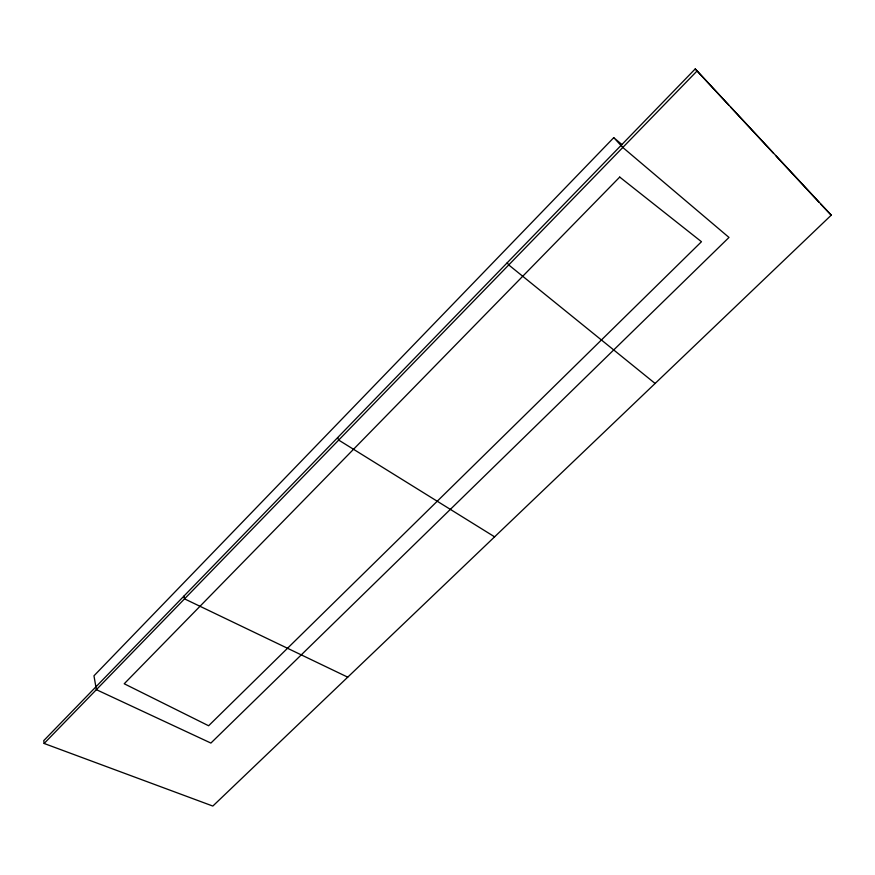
<?xml version="1.0" encoding="UTF-8"?>
<svg xmlns="http://www.w3.org/2000/svg" width="875" height="875" viewBox="0 0 875 875"><rect width="100%" height="100%" fill="white"/><g stroke="black" fill="none" stroke-linecap="round" stroke-linejoin="round"><path stroke-width="1.31" d="M613.769 137.648L93.964 675.806L96.37 689.664L210.897 743.072L728.995 237.442L622.803 147.459L613.769 137.648L622.059 144.681M695.22 68.939L43.75 740.622L44.122 743.477L212.833 806.061L831.25 215.162L695.22 68.939L728.689 105M44.122 743.477L697.255 70.777M347.736 677.163L184.527 598.861L183.848 596.17M494.605 536.834L338.691 440.081L337.641 437.609M655.113 383.458L508.736 264.939L507.238 262.752M831.25 215.162L820.761 204.181M730.548 107.002L773.325 153.092M776.125 156.1L818.902 202.18M619.719 177.078L124.217 683.769L208.611 725.758L701.466 241.719L619.719 177.078"/></g></svg>
